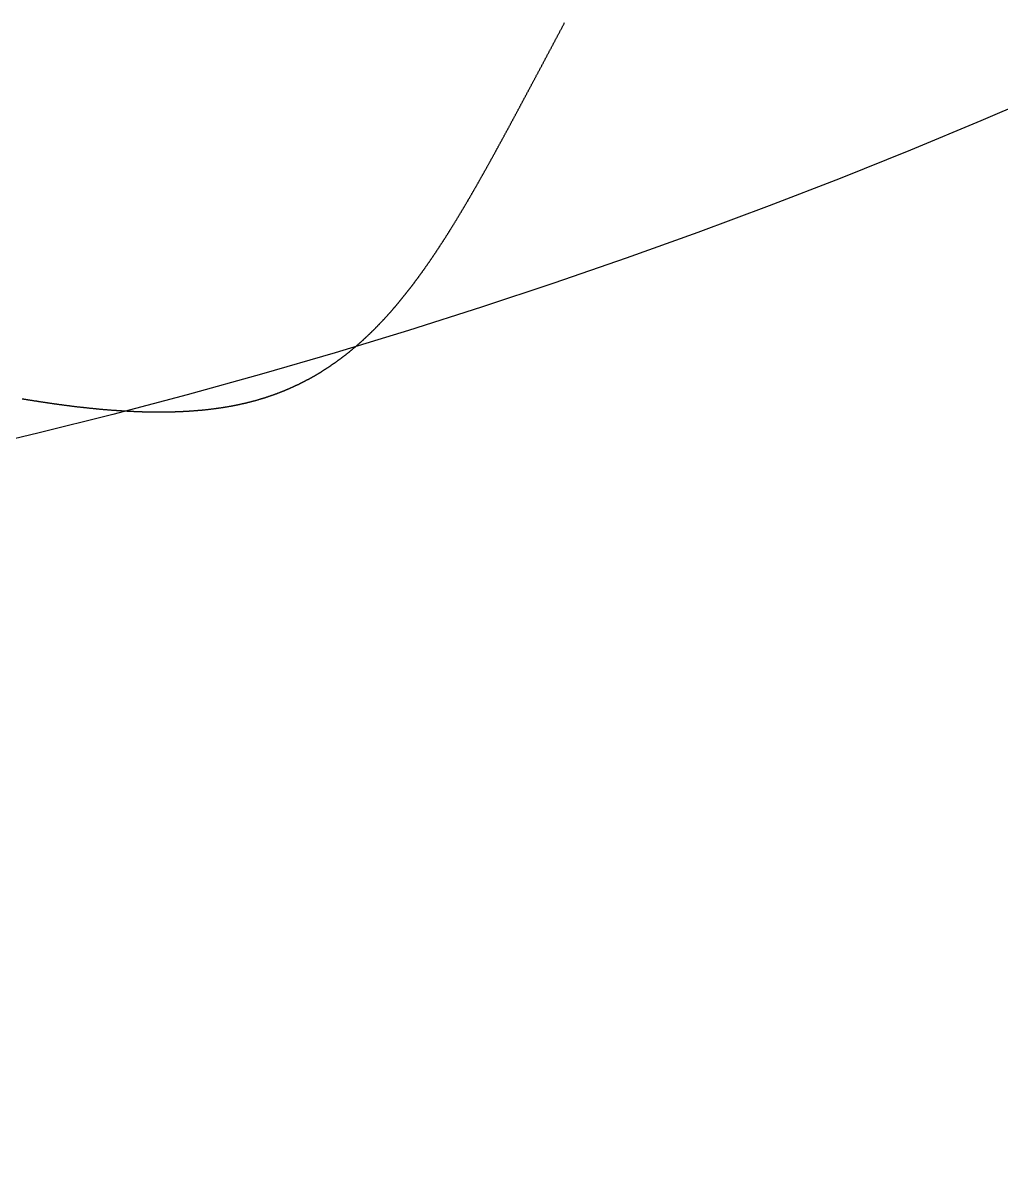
# Model space of a CAD drawing. Header units: millimetres. Extents: x 88 to 97873, y 32 to 55088.
# Drawn here: x 48503.154 to 48504.947, y 4949.836 to 4951.916 of the extents above; entities that cross this region are included whole.
import ezdxf

# ---------------------------------------------------------------- set-up
doc = ezdxf.new("R2010")
doc.units = ezdxf.units.MM
doc.header["$LTSCALE"] = 0.3

msp = doc.modelspace()

# ---------------------------------------------------------------- linework, layer by layer
msp.add_lwpolyline([(48503.1529, 4951.2272), (48503.1539, 4951.227), (48503.155, 4951.2268), (48503.156, 4951.2266), (48503.1571, 4951.2265), (48503.1581, 4951.2263), (48503.1592, 4951.2261), (48503.1602, 4951.226), (48503.1612, 4951.2258), (48503.1623, 4951.2256), (48503.1633, 4951.2254), (48503.1644, 4951.2253), (48503.1654, 4951.2251), (48503.1664, 4951.2249), (48503.1675, 4951.2248), (48503.1685, 4951.2246), (48503.1696, 4951.2244), (48503.1706, 4951.2243), (48503.1716, 4951.2241), (48503.1727, 4951.2239), (48503.1737, 4951.2238), (48503.1747, 4951.2236), (48503.1758, 4951.2234), (48503.1768, 4951.2233), (48503.1778, 4951.2231), (48503.1789, 4951.223), (48503.1799, 4951.2228), (48503.1809, 4951.2226), (48503.182, 4951.2225), (48503.183, 4951.2223), (48503.184, 4951.2222), (48503.185, 4951.222), (48503.1861, 4951.2218), (48503.1871, 4951.2217), (48503.1881, 4951.2215), (48503.1891, 4951.2214), (48503.1902, 4951.2212), (48503.1912, 4951.2211), (48503.1922, 4951.2209), (48503.1932, 4951.2208), (48503.1943, 4951.2206), (48503.1953, 4951.2204), (48503.1963, 4951.2203), (48503.1973, 4951.2201), (48503.1984, 4951.22), (48503.1994, 4951.2198), (48503.2004, 4951.2197), (48503.2014, 4951.2195), (48503.2024, 4951.2194), (48503.2034, 4951.2193), (48503.2045, 4951.2191), (48503.2055, 4951.219), (48503.2065, 4951.2188), (48503.2075, 4951.2187), (48503.2085, 4951.2185), (48503.2095, 4951.2184), (48503.2106, 4951.2182), (48503.2116, 4951.2181), (48503.2126, 4951.2179), (48503.2136, 4951.2178), (48503.2146, 4951.2177), (48503.2156, 4951.2175), (48503.2166, 4951.2174), (48503.2176, 4951.2172), (48503.2186, 4951.2171), (48503.2197, 4951.217), (48503.2207, 4951.2168), (48503.2217, 4951.2167), (48503.2227, 4951.2166), (48503.2237, 4951.2164), (48503.2247, 4951.2163), (48503.2257, 4951.2162), (48503.2267, 4951.216), (48503.2277, 4951.2159), (48503.2287, 4951.2158), (48503.2297, 4951.2156), (48503.2307, 4951.2155), (48503.2317, 4951.2154), (48503.2327, 4951.2152), (48503.2337, 4951.2151), (48503.2347, 4951.215), (48503.2357, 4951.2148), (48503.2367, 4951.2147), (48503.2377, 4951.2146), (48503.2387, 4951.2145), (48503.2397, 4951.2143), (48503.2407, 4951.2142), (48503.2417, 4951.2141), (48503.2427, 4951.214), (48503.2437, 4951.2138), (48503.2447, 4951.2137), (48503.2457, 4951.2136), (48503.2467, 4951.2135), (48503.2477, 4951.2134), (48503.2486, 4951.2132), (48503.2496, 4951.2131), (48503.2506, 4951.213), (48503.2516, 4951.2129), (48503.2526, 4951.2128), (48503.2536, 4951.2126), (48503.2546, 4951.2125), (48503.2556, 4951.2124), (48503.2565, 4951.2123), (48503.2575, 4951.2122), (48503.2585, 4951.2121), (48503.2595, 4951.212), (48503.2605, 4951.2119), (48503.2615, 4951.2117), (48503.2625, 4951.2116), (48503.2634, 4951.2115), (48503.2644, 4951.2114), (48503.2654, 4951.2113), (48503.2664, 4951.2112), (48503.2674, 4951.2111), (48503.2683, 4951.211), (48503.2693, 4951.2109), (48503.2703, 4951.2108), (48503.2713, 4951.2107), (48503.2722, 4951.2106), (48503.2732, 4951.2105), (48503.2742, 4951.2104), (48503.2752, 4951.2102), (48503.2761, 4951.2101), (48503.2771, 4951.21), (48503.2781, 4951.2099), (48503.2791, 4951.2098), (48503.28, 4951.2097), (48503.281, 4951.2096), (48503.282, 4951.2096), (48503.2829, 4951.2095), (48503.2839, 4951.2094), (48503.2849, 4951.2093), (48503.2858, 4951.2092), (48503.2868, 4951.2091), (48503.2878, 4951.209), (48503.2887, 4951.2089), (48503.2897, 4951.2088), (48503.2907, 4951.2087), (48503.2916, 4951.2086), (48503.2926, 4951.2085), (48503.2936, 4951.2084), (48503.2945, 4951.2083), (48503.2955, 4951.2083), (48503.2965, 4951.2082), (48503.2974, 4951.2081), (48503.2984, 4951.208), (48503.2993, 4951.2079), (48503.3003, 4951.2078), (48503.3012, 4951.2077), (48503.3022, 4951.2077), (48503.3032, 4951.2076), (48503.3041, 4951.2075), (48503.3051, 4951.2074), (48503.306, 4951.2073), (48503.307, 4951.2073), (48503.3079, 4951.2072), (48503.3089, 4951.2071), (48503.3098, 4951.207), (48503.3108, 4951.2069), (48503.3117, 4951.2069), (48503.3127, 4951.2068), (48503.3136, 4951.2067), (48503.3146, 4951.2066), (48503.3155, 4951.2066), (48503.3165, 4951.2065), (48503.3174, 4951.2064), (48503.3184, 4951.2064), (48503.3193, 4951.2063), (48503.3203, 4951.2062), (48503.3212, 4951.2061), (48503.3222, 4951.2061), (48503.3231, 4951.206), (48503.324, 4951.2059), (48503.325, 4951.2059), (48503.3259, 4951.2058), (48503.3269, 4951.2057), (48503.3278, 4951.2057), (48503.3287, 4951.2056), (48503.3297, 4951.2056), (48503.3306, 4951.2055), (48503.3316, 4951.2054), (48503.3325, 4951.2054), (48503.3334, 4951.2053), (48503.3344, 4951.2053), (48503.3353, 4951.2052), (48503.3362, 4951.2051), (48503.3372, 4951.2051), (48503.3381, 4951.205), (48503.339, 4951.205), (48503.34, 4951.2049), (48503.3409, 4951.2049), (48503.3418, 4951.2048), (48503.3427, 4951.2048), (48503.3437, 4951.2047), (48503.3446, 4951.2047), (48503.3455, 4951.2046), (48503.3465, 4951.2046), (48503.3474, 4951.2045), (48503.3483, 4951.2045), (48503.3492, 4951.2044), (48503.3502, 4951.2044), (48503.3511, 4951.2043), (48503.352, 4951.2043), (48503.3529, 4951.2042), (48503.3538, 4951.2042), (48503.3548, 4951.2041), (48503.3557, 4951.2041), (48503.3566, 4951.2041), (48503.3575, 4951.204), (48503.3584, 4951.204), (48503.3594, 4951.2039), (48503.3603, 4951.2039), (48503.3612, 4951.2039), (48503.3621, 4951.2038), (48503.363, 4951.2038), (48503.3639, 4951.2038), (48503.3648, 4951.2037), (48503.3658, 4951.2037), (48503.3667, 4951.2037), (48503.3676, 4951.2036), (48503.3685, 4951.2036), (48503.3694, 4951.2036), (48503.3703, 4951.2035), (48503.3712, 4951.2035), (48503.3721, 4951.2035), (48503.373, 4951.2034), (48503.3739, 4951.2034), (48503.3748, 4951.2034), (48503.3758, 4951.2034), (48503.3767, 4951.2033), (48503.3776, 4951.2033), (48503.3785, 4951.2033), (48503.3794, 4951.2033), (48503.3803, 4951.2033), (48503.3812, 4951.2032), (48503.3821, 4951.2032), (48503.383, 4951.2032), (48503.3839, 4951.2032), (48503.3848, 4951.2032), (48503.3857, 4951.2031), (48503.3866, 4951.2031), (48503.3875, 4951.2031), (48503.3884, 4951.2031), (48503.3892, 4951.2031), (48503.3901, 4951.2031), (48503.391, 4951.2031), (48503.3919, 4951.203), (48503.3928, 4951.203), (48503.3937, 4951.203), (48503.3946, 4951.203), (48503.3955, 4951.203), (48503.3964, 4951.203), (48503.3973, 4951.203), (48503.3982, 4951.203), (48503.399, 4951.203), (48503.3999, 4951.203), (48503.4008, 4951.203), (48503.4017, 4951.203), (48503.4026, 4951.203), (48503.4035, 4951.203), (48503.4044, 4951.203), (48503.4052, 4951.203), (48503.4061, 4951.203), (48503.407, 4951.203), (48503.4079, 4951.203), (48503.4088, 4951.203), (48503.4096, 4951.203), (48503.4105, 4951.203), (48503.4114, 4951.203), (48503.4123, 4951.203), (48503.4132, 4951.203), (48503.414, 4951.203), (48503.4149, 4951.203), (48503.4158, 4951.203), (48503.4167, 4951.2031), (48503.4175, 4951.2031), (48503.4184, 4951.2031), (48503.4193, 4951.2031), (48503.4201, 4951.2031), (48503.421, 4951.2031), (48503.4219, 4951.2031), (48503.4227, 4951.2032), (48503.4236, 4951.2032), (48503.4245, 4951.2032), (48503.4253, 4951.2032), (48503.4262, 4951.2032), (48503.4271, 4951.2033), (48503.4279, 4951.2033), (48503.4288, 4951.2033), (48503.4297, 4951.2033), (48503.4305, 4951.2033), (48503.4314, 4951.2034), (48503.4323, 4951.2034), (48503.4331, 4951.2034), (48503.434, 4951.2035), (48503.4348, 4951.2035), (48503.4357, 4951.2035), (48503.4365, 4951.2035), (48503.4374, 4951.2036), (48503.4383, 4951.2036), (48503.4391, 4951.2036), (48503.44, 4951.2037), (48503.4408, 4951.2037), (48503.4417, 4951.2037), (48503.4425, 4951.2038), (48503.4434, 4951.2038), (48503.4442, 4951.2039), (48503.4451, 4951.2039), (48503.4459, 4951.2039), (48503.4468, 4951.204), (48503.4476, 4951.204), (48503.4485, 4951.2041), (48503.4493, 4951.2041), (48503.4502, 4951.2041), (48503.451, 4951.2042), (48503.4519, 4951.2042), (48503.4527, 4951.2043), (48503.4535, 4951.2043), (48503.4544, 4951.2044), (48503.4552, 4951.2044), (48503.4561, 4951.2045), (48503.4569, 4951.2045), (48503.4577, 4951.2046), (48503.4586, 4951.2046), (48503.4594, 4951.2047), (48503.4603, 4951.2047), (48503.4611, 4951.2048), (48503.4619, 4951.2048), (48503.4628, 4951.2049), (48503.4636, 4951.205), (48503.4644, 4951.205), (48503.4653, 4951.2051), (48503.4661, 4951.2051), (48503.4669, 4951.2052), (48503.4678, 4951.2053), (48503.4686, 4951.2053), (48503.4694, 4951.2054), (48503.4702, 4951.2055), (48503.4711, 4951.2055), (48503.4719, 4951.2056), (48503.4727, 4951.2057), (48503.4736, 4951.2057), (48503.4744, 4951.2058), (48503.4752, 4951.2059), (48503.476, 4951.2059), (48503.4768, 4951.206), (48503.4777, 4951.2061), (48503.4785, 4951.2062), (48503.4793, 4951.2062), (48503.4801, 4951.2063), (48503.4809, 4951.2064), (48503.4818, 4951.2065), (48503.4826, 4951.2065), (48503.4834, 4951.2066), (48503.4842, 4951.2067), (48503.485, 4951.2068), (48503.4858, 4951.2069), (48503.4867, 4951.2069), (48503.4875, 4951.207), (48503.4883, 4951.2071), (48503.4891, 4951.2072), (48503.4899, 4951.2073), (48503.4907, 4951.2074), (48503.4915, 4951.2074), (48503.4923, 4951.2075), (48503.4931, 4951.2076), (48503.4939, 4951.2077), (48503.4948, 4951.2078), (48503.4956, 4951.2079), (48503.4964, 4951.208), (48503.4972, 4951.2081), (48503.498, 4951.2082), (48503.4988, 4951.2083), (48503.4996, 4951.2084), (48503.5004, 4951.2085), (48503.5012, 4951.2086), (48503.502, 4951.2087), (48503.5028, 4951.2088), (48503.5036, 4951.2089), (48503.5044, 4951.209), (48503.5052, 4951.2091), (48503.506, 4951.2092), (48503.5068, 4951.2093), (48503.5076, 4951.2094), (48503.5083, 4951.2095), (48503.5091, 4951.2096), (48503.5099, 4951.2097), (48503.5107, 4951.2098), (48503.5115, 4951.2099), (48503.5123, 4951.2101), (48503.5131, 4951.2102), (48503.5139, 4951.2103), (48503.5147, 4951.2104), (48503.5155, 4951.2105), (48503.5162, 4951.2106), (48503.517, 4951.2107), (48503.5178, 4951.2109), (48503.5186, 4951.211), (48503.5194, 4951.2111), (48503.5202, 4951.2112), (48503.5209, 4951.2113), (48503.5217, 4951.2115), (48503.5225, 4951.2116), (48503.5233, 4951.2117), (48503.5241, 4951.2118), (48503.5248, 4951.212), (48503.5256, 4951.2121), (48503.5264, 4951.2122), (48503.5272, 4951.2124), (48503.5279, 4951.2125), (48503.5287, 4951.2126), (48503.5295, 4951.2127), (48503.5302, 4951.2129), (48503.531, 4951.213), (48503.5318, 4951.2131), (48503.5326, 4951.2133), (48503.5333, 4951.2134), (48503.5341, 4951.2136), (48503.5349, 4951.2137), (48503.5356, 4951.2138), (48503.5364, 4951.214), (48503.5372, 4951.2141), (48503.5379, 4951.2143), (48503.5387, 4951.2144), (48503.5395, 4951.2146), (48503.5402, 4951.2147), (48503.541, 4951.2148), (48503.5417, 4951.215), (48503.5425, 4951.2151), (48503.5433, 4951.2153), (48503.544, 4951.2154), (48503.5448, 4951.2156), (48503.5455, 4951.2157), (48503.5463, 4951.2159), (48503.547, 4951.2161), (48503.5478, 4951.2162), (48503.5485, 4951.2164), (48503.5493, 4951.2165), (48503.55, 4951.2167), (48503.5508, 4951.2168), (48503.5515, 4951.217), (48503.5523, 4951.2172), (48503.553, 4951.2173), (48503.5538, 4951.2175), (48503.5545, 4951.2177), (48503.5553, 4951.2178), (48503.556, 4951.218), (48503.5568, 4951.2182), (48503.5575, 4951.2183), (48503.5583, 4951.2185), (48503.559, 4951.2187), (48503.5597, 4951.2188), (48503.5605, 4951.219), (48503.5612, 4951.2192), (48503.562, 4951.2193), (48503.5627, 4951.2195), (48503.5634, 4951.2197), (48503.5642, 4951.2199), (48503.5649, 4951.2201), (48503.5656, 4951.2202), (48503.5664, 4951.2204), (48503.5671, 4951.2206), (48503.5679, 4951.2208), (48503.5686, 4951.221), (48503.5693, 4951.2211), (48503.57, 4951.2213), (48503.5708, 4951.2215), (48503.5715, 4951.2217), (48503.5722, 4951.2219), (48503.573, 4951.2221), (48503.5737, 4951.2223), (48503.5744, 4951.2225), (48503.5751, 4951.2226), (48503.5759, 4951.2228), (48503.5766, 4951.223), (48503.5773, 4951.2232), (48503.578, 4951.2234), (48503.5788, 4951.2236), (48503.5795, 4951.2238), (48503.5802, 4951.224), (48503.5809, 4951.2242), (48503.5816, 4951.2244), (48503.5823, 4951.2246), (48503.5831, 4951.2248), (48503.5838, 4951.225), (48503.5845, 4951.2252), (48503.5852, 4951.2254), (48503.5859, 4951.2256), (48503.5866, 4951.2258), (48503.5874, 4951.2261), (48503.5881, 4951.2263), (48503.5888, 4951.2265), (48503.5895, 4951.2267), (48503.5902, 4951.2269), (48503.5909, 4951.2271), (48503.5916, 4951.2273), (48503.5923, 4951.2275), (48503.593, 4951.2278), (48503.5937, 4951.228), (48503.5944, 4951.2282), (48503.5951, 4951.2284), (48503.5958, 4951.2286), (48503.5965, 4951.2289), (48503.5972, 4951.2291), (48503.5979, 4951.2293), (48503.5986, 4951.2295), (48503.5993, 4951.2297), (48503.6, 4951.23), (48503.6007, 4951.2302), (48503.6014, 4951.2304), (48503.6021, 4951.2307), (48503.6028, 4951.2309), (48503.6035, 4951.2311), (48503.6042, 4951.2313), (48503.6049, 4951.2316), (48503.6056, 4951.2318), (48503.6063, 4951.232), (48503.607, 4951.2323), (48503.6077, 4951.2325), (48503.6084, 4951.2328), (48503.6091, 4951.233), (48503.6098, 4951.2332), (48503.6105, 4951.2335), (48503.6111, 4951.2337), (48503.6118, 4951.2339), (48503.6125, 4951.2342), (48503.6132, 4951.2344), (48503.6139, 4951.2347), (48503.6146, 4951.2349), (48503.6153, 4951.2352), (48503.6159, 4951.2354), (48503.6166, 4951.2357), (48503.6173, 4951.2359), (48503.618, 4951.2362), (48503.6187, 4951.2364), (48503.6193, 4951.2367), (48503.62, 4951.2369), (48503.6207, 4951.2372), (48503.6214, 4951.2374), (48503.6221, 4951.2377), (48503.6227, 4951.2379), (48503.6234, 4951.2382), (48503.6241, 4951.2385), (48503.6248, 4951.2387), (48503.6254, 4951.239), (48503.6261, 4951.2392), (48503.6268, 4951.2395), (48503.6274, 4951.2398), (48503.6281, 4951.24), (48503.6288, 4951.2403), (48503.6295, 4951.2406), (48503.6301, 4951.2408), (48503.6308, 4951.2411), (48503.6315, 4951.2414), (48503.6321, 4951.2416), (48503.6328, 4951.2419), (48503.6335, 4951.2422), (48503.6341, 4951.2425), (48503.6348, 4951.2427), (48503.6354, 4951.243), (48503.6361, 4951.2433), (48503.6368, 4951.2436), (48503.6374, 4951.2438), (48503.6381, 4951.2441), (48503.6387, 4951.2444), (48503.6394, 4951.2447), (48503.6401, 4951.245), (48503.6407, 4951.2452), (48503.6414, 4951.2455), (48503.642, 4951.2458), (48503.6427, 4951.2461), (48503.6434, 4951.2464), (48503.644, 4951.2467), (48503.6447, 4951.247), (48503.6453, 4951.2472), (48503.646, 4951.2475), (48503.6466, 4951.2478), (48503.6473, 4951.2481), (48503.6479, 4951.2484), (48503.6486, 4951.2487), (48503.6492, 4951.249), (48503.6499, 4951.2493), (48503.6505, 4951.2496), (48503.6512, 4951.2499), (48503.6518, 4951.2502), (48503.6525, 4951.2505), (48503.6531, 4951.2508), (48503.6537, 4951.2511), (48503.6544, 4951.2514), (48503.655, 4951.2517), (48503.6557, 4951.252), (48503.6563, 4951.2523), (48503.657, 4951.2526), (48503.6576, 4951.2529), (48503.6582, 4951.2532), (48503.6589, 4951.2535), (48503.6595, 4951.2538), (48503.6602, 4951.2541), (48503.6608, 4951.2545), (48503.6614, 4951.2548), (48503.6621, 4951.2551), (48503.6627, 4951.2554), (48503.6633, 4951.2557), (48503.664, 4951.256), (48503.6646, 4951.2563), (48503.6653, 4951.2567), (48503.6659, 4951.257), (48503.6665, 4951.2573), (48503.6672, 4951.2576), (48503.6678, 4951.2579), (48503.6684, 4951.2583), (48503.669, 4951.2586), (48503.6697, 4951.2589), (48503.6703, 4951.2592), (48503.6709, 4951.2596), (48503.6716, 4951.2599), (48503.6722, 4951.2602), (48503.6728, 4951.2605), (48503.6734, 4951.2609), (48503.6741, 4951.2612), (48503.6747, 4951.2615), (48503.6753, 4951.2619), (48503.6759, 4951.2622), (48503.6766, 4951.2625), (48503.6772, 4951.2629), (48503.6778, 4951.2632), (48503.6784, 4951.2635), (48503.679, 4951.2639), (48503.6797, 4951.2642), (48503.6803, 4951.2646), (48503.6809, 4951.2649), (48503.6815, 4951.2652), (48503.6821, 4951.2656), (48503.6828, 4951.2659), (48503.6834, 4951.2663), (48503.684, 4951.2666), (48503.6846, 4951.267), (48503.6852, 4951.2673), (48503.6858, 4951.2677), (48503.6864, 4951.268), (48503.6871, 4951.2684), (48503.6877, 4951.2687), (48503.6883, 4951.2691), (48503.6889, 4951.2694), (48503.6895, 4951.2698), (48503.6901, 4951.2701), (48503.6907, 4951.2705), (48503.6913, 4951.2708), (48503.6919, 4951.2712), (48503.6925, 4951.2715), (48503.6932, 4951.2719), (48503.6938, 4951.2723), (48503.6944, 4951.2726), (48503.695, 4951.273), (48503.6956, 4951.2734), (48503.6962, 4951.2737), (48503.6968, 4951.2741), (48503.6974, 4951.2744), (48503.698, 4951.2748), (48503.6986, 4951.2752), (48503.6992, 4951.2755), (48503.6998, 4951.2759), (48503.7004, 4951.2763), (48503.701, 4951.2767), (48503.7016, 4951.277), (48503.7022, 4951.2774), (48503.7028, 4951.2778), (48503.7034, 4951.2781), (48503.704, 4951.2785), (48503.7046, 4951.2789), (48503.7052, 4951.2793), (48503.7058, 4951.2796), (48503.7064, 4951.28), (48503.707, 4951.2804), (48503.7076, 4951.2808), (48503.7082, 4951.2812), (48503.7088, 4951.2815), (48503.7093, 4951.2819), (48503.7099, 4951.2823), (48503.7105, 4951.2827), (48503.7111, 4951.2831), (48503.7117, 4951.2835), (48503.7123, 4951.2839), (48503.7129, 4951.2842), (48503.7135, 4951.2846), (48503.7141, 4951.285), (48503.7147, 4951.2854), (48503.7152, 4951.2858), (48503.7158, 4951.2862), (48503.7164, 4951.2866), (48503.717, 4951.287), (48503.7176, 4951.2874), (48503.7182, 4951.2878), (48503.7188, 4951.2882), (48503.7193, 4951.2886), (48503.7199, 4951.289), (48503.7205, 4951.2894), (48503.7211, 4951.2898), (48503.7217, 4951.2902), (48503.7222, 4951.2906), (48503.7228, 4951.291), (48503.7234, 4951.2914), (48503.724, 4951.2918), (48503.7246, 4951.2922), (48503.7251, 4951.2926), (48503.7257, 4951.293), (48503.7263, 4951.2934), (48503.7269, 4951.2938), (48503.7275, 4951.2942), (48503.728, 4951.2947), (48503.7286, 4951.2951), (48503.7292, 4951.2955), (48503.7298, 4951.2959), (48503.7303, 4951.2963), (48503.7309, 4951.2967), (48503.7315, 4951.2971), (48503.732, 4951.2976), (48503.7326, 4951.298), (48503.7332, 4951.2984), (48503.7338, 4951.2988), (48503.7343, 4951.2992), (48503.7349, 4951.2997), (48503.7355, 4951.3001), (48503.736, 4951.3005), (48503.7366, 4951.3009), (48503.7372, 4951.3014), (48503.7377, 4951.3018), (48503.7383, 4951.3022), (48503.7389, 4951.3026), (48503.7394, 4951.3031), (48503.74, 4951.3035), (48503.7406, 4951.3039), (48503.7411, 4951.3044), (48503.7417, 4951.3048), (48503.7423, 4951.3052), (48503.7428, 4951.3057), (48503.7434, 4951.3061), (48503.744, 4951.3065), (48503.7445, 4951.307), (48503.7451, 4951.3074), (48503.7456, 4951.3078), (48503.7462, 4951.3083), (48503.7468, 4951.3087), (48503.7473, 4951.3092), (48503.7479, 4951.3096), (48503.7484, 4951.31), (48503.749, 4951.3105), (48503.7496, 4951.3109), (48503.7501, 4951.3114), (48503.7507, 4951.3118), (48503.7512, 4951.3123), (48503.7518, 4951.3127), (48503.7523, 4951.3132), (48503.7529, 4951.3136), (48503.7534, 4951.3141), (48503.754, 4951.3145), (48503.7546, 4951.315), (48503.7551, 4951.3154), (48503.7557, 4951.3159), (48503.7562, 4951.3163), (48503.7568, 4951.3168), (48503.7573, 4951.3172), (48503.7579, 4951.3177), (48503.7584, 4951.3182), (48503.759, 4951.3186), (48503.7595, 4951.3191), (48503.7601, 4951.3195), (48503.7606, 4951.32), (48503.7612, 4951.3205), (48503.7617, 4951.3209), (48503.7623, 4951.3214), (48503.7628, 4951.3219), (48503.7634, 4951.3223), (48503.7639, 4951.3228), (48503.7644, 4951.3233), (48503.765, 4951.3237), (48503.7655, 4951.3242), (48503.7661, 4951.3247), (48503.7666, 4951.3251), (48503.7672, 4951.3256), (48503.7677, 4951.3261), (48503.7683, 4951.3266), (48503.7688, 4951.327), (48503.7693, 4951.3275), (48503.7699, 4951.328), (48503.7704, 4951.3285), (48503.771, 4951.3289), (48503.7715, 4951.3294), (48503.772, 4951.3299), (48503.7726, 4951.3304), (48503.7731, 4951.3309), (48503.7737, 4951.3313), (48503.7742, 4951.3318), (48503.7747, 4951.3323), (48503.7753, 4951.3328), (48503.7758, 4951.3333), (48503.7763, 4951.3338), (48503.7769, 4951.3342), (48503.7774, 4951.3347), (48503.778, 4951.3352), (48503.7785, 4951.3357), (48503.779, 4951.3362), (48503.7796, 4951.3367), (48503.7801, 4951.3372), (48503.7806, 4951.3377), (48503.7812, 4951.3382), (48503.7817, 4951.3387), (48503.7822, 4951.3392), (48503.7828, 4951.3397), (48503.7833, 4951.3402), (48503.7838, 4951.3407), (48503.7843, 4951.3412), (48503.7849, 4951.3417), (48503.7854, 4951.3422), (48503.7859, 4951.3427), (48503.7865, 4951.3432), (48503.787, 4951.3437), (48503.7875, 4951.3442), (48503.7881, 4951.3447), (48503.7886, 4951.3452), (48503.7891, 4951.3457), (48503.7896, 4951.3462), (48503.7902, 4951.3467), (48503.7907, 4951.3472), (48503.7912, 4951.3477), (48503.7917, 4951.3482), (48503.7923, 4951.3487), (48503.7928, 4951.3492), (48503.7933, 4951.3498), (48503.7938, 4951.3503), (48503.7944, 4951.3508), (48503.7949, 4951.3513), (48503.7954, 4951.3518), (48503.7959, 4951.3523), (48503.7965, 4951.3529), (48503.797, 4951.3534), (48503.7975, 4951.3539), (48503.798, 4951.3544), (48503.7985, 4951.3549), (48503.7991, 4951.3555), (48503.7996, 4951.356), (48503.8001, 4951.3565), (48503.8006, 4951.357), (48503.8011, 4951.3576), (48503.8017, 4951.3581), (48503.8022, 4951.3586), (48503.8027, 4951.3591), (48503.8032, 4951.3597), (48503.8037, 4951.3602), (48503.8042, 4951.3607), (48503.8048, 4951.3613), (48503.8053, 4951.3618), (48503.8058, 4951.3623), (48503.8063, 4951.3629), (48503.8068, 4951.3634), (48503.8073, 4951.3639), (48503.8078, 4951.3645), (48503.8084, 4951.365), (48503.8089, 4951.3655), (48503.8094, 4951.3661), (48503.8099, 4951.3666), (48503.8104, 4951.3672), (48503.8109, 4951.3677), (48503.8114, 4951.3682), (48503.812, 4951.3688), (48503.8125, 4951.3693), (48503.813, 4951.3699), (48503.8135, 4951.3704), (48503.814, 4951.371), (48503.8145, 4951.3715), (48503.815, 4951.3721), (48503.8155, 4951.3726), (48503.816, 4951.3732), (48503.8165, 4951.3737), (48503.8171, 4951.3743), (48503.8176, 4951.3748), (48503.8181, 4951.3754), (48503.8186, 4951.3759), (48503.8191, 4951.3765), (48503.8196, 4951.377), (48503.8201, 4951.3776), (48503.8206, 4951.3781), (48503.8211, 4951.3787), (48503.8216, 4951.3793), (48503.8221, 4951.3798), (48503.8226, 4951.3804), (48503.8231, 4951.3809), (48503.8236, 4951.3815), (48503.8241, 4951.3821), (48503.8246, 4951.3826), (48503.8251, 4951.3832), (48503.8256, 4951.3837), (48503.8262, 4951.3843), (48503.8267, 4951.3849), (48503.8272, 4951.3854), (48503.8277, 4951.386), (48503.8282, 4951.3866), (48503.8287, 4951.3872), (48503.8292, 4951.3877), (48503.8297, 4951.3883), (48503.8302, 4951.3889), (48503.8307, 4951.3894), (48503.8312, 4951.39), (48503.8317, 4951.3906), (48503.8322, 4951.3912), (48503.8327, 4951.3917), (48503.8332, 4951.3923), (48503.8337, 4951.3929), (48503.8342, 4951.3935), (48503.8347, 4951.394), (48503.8352, 4951.3946), (48503.8357, 4951.3952), (48503.8362, 4951.3958), (48503.8366, 4951.3964), (48503.8371, 4951.397), (48503.8376, 4951.3975), (48503.8381, 4951.3981), (48503.8386, 4951.3987), (48503.8391, 4951.3993), (48503.8396, 4951.3999), (48503.8401, 4951.4005), (48503.8406, 4951.4011), (48503.8411, 4951.4017), (48503.8416, 4951.4022), (48503.8421, 4951.4028), (48503.8426, 4951.4034), (48503.8431, 4951.404), (48503.8436, 4951.4046), (48503.8441, 4951.4052), (48503.8446, 4951.4058), (48503.8451, 4951.4064), (48503.8455, 4951.407), (48503.846, 4951.4076), (48503.8465, 4951.4082), (48503.847, 4951.4088), (48503.8475, 4951.4094), (48503.848, 4951.41), (48503.8485, 4951.4106), (48503.849, 4951.4112), (48503.8495, 4951.4118), (48503.85, 4951.4124), (48503.8505, 4951.413), (48503.8509, 4951.4136), (48503.8514, 4951.4142), (48503.8519, 4951.4148), (48503.8524, 4951.4154), (48503.8529, 4951.416), (48503.8534, 4951.4166), (48503.8539, 4951.4173), (48503.8544, 4951.4179), (48503.8549, 4951.4185), (48503.8553, 4951.4191), (48503.8558, 4951.4197), (48503.8563, 4951.4203), (48503.8568, 4951.4209), (48503.8573, 4951.4215), (48503.8578, 4951.4222), (48503.8583, 4951.4228), (48503.8587, 4951.4234), (48503.8592, 4951.424), (48503.8597, 4951.4246), (48503.8602, 4951.4253), (48503.8607, 4951.4259), (48503.8612, 4951.4265), (48503.8617, 4951.4271), (48503.8621, 4951.4277), (48503.8626, 4951.4284), (48503.8631, 4951.429), (48503.8636, 4951.4296), (48503.8641, 4951.4302), (48503.8646, 4951.4309), (48503.865, 4951.4315), (48503.8655, 4951.4321), (48503.866, 4951.4328), (48503.8665, 4951.4334), (48503.867, 4951.434), (48503.8675, 4951.4347), (48503.8679, 4951.4353), (48503.8684, 4951.4359), (48503.8689, 4951.4366), (48503.8694, 4951.4372), (48503.8699, 4951.4378), (48503.8703, 4951.4385), (48503.8708, 4951.4391), (48503.8713, 4951.4397), (48503.8718, 4951.4404), (48503.8723, 4951.441), (48503.8727, 4951.4417), (48503.8732, 4951.4423), (48503.8737, 4951.4429), (48503.8742, 4951.4436), (48503.8747, 4951.4442), (48503.8751, 4951.4449), (48503.8756, 4951.4455), (48503.8761, 4951.4462), (48503.8766, 4951.4468), (48503.877, 4951.4475), (48503.8775, 4951.4481), (48503.878, 4951.4487), (48503.8785, 4951.4494), (48503.879, 4951.45), (48503.8794, 4951.4507), (48503.8799, 4951.4514), (48503.8804, 4951.452), (48503.8809, 4951.4527), (48503.8813, 4951.4533), (48503.8818, 4951.454), (48503.8823, 4951.4546), (48503.8828, 4951.4553), (48503.8832, 4951.4559), (48503.8837, 4951.4566), (48503.8842, 4951.4573), (48503.8847, 4951.4579), (48503.8851, 4951.4586), (48503.8856, 4951.4592), (48503.8861, 4951.4599), (48503.8866, 4951.4606), (48503.887, 4951.4612), (48503.8875, 4951.4619), (48503.888, 4951.4625), (48503.8885, 4951.4632), (48503.8889, 4951.4639), (48503.8894, 4951.4645), (48503.8899, 4951.4652), (48503.8904, 4951.4659), (48503.8908, 4951.4666), (48503.8913, 4951.4672), (48503.8918, 4951.4679), (48503.8923, 4951.4686), (48503.8927, 4951.4692), (48503.8932, 4951.4699), (48503.8937, 4951.4706), (48503.8941, 4951.4713), (48503.8946, 4951.4719), (48503.8951, 4951.4726), (48503.8956, 4951.4733), (48503.896, 4951.474), (48503.8965, 4951.4746), (48503.897, 4951.4753), (48503.8974, 4951.476), (48503.8979, 4951.4767), (48503.8984, 4951.4774), (48503.8989, 4951.478), (48503.8993, 4951.4787), (48503.8998, 4951.4794), (48503.9003, 4951.4801), (48503.9007, 4951.4808), (48503.9012, 4951.4815), (48503.9017, 4951.4821), (48503.9021, 4951.4828), (48503.9026, 4951.4835), (48503.9031, 4951.4842), (48503.9036, 4951.4849), (48503.904, 4951.4856), (48503.9045, 4951.4863), (48503.905, 4951.487), (48503.9054, 4951.4877), (48503.9059, 4951.4884), (48503.9064, 4951.4891), (48503.9068, 4951.4897), (48503.9073, 4951.4904), (48503.9078, 4951.4911), (48503.9082, 4951.4918), (48503.9087, 4951.4925), (48503.9092, 4951.4932), (48503.9096, 4951.4939), (48503.9101, 4951.4946), (48503.9106, 4951.4953), (48503.9111, 4951.496), (48503.9115, 4951.4967), (48503.912, 4951.4974), (48503.9125, 4951.4981), (48503.9129, 4951.4988), (48503.9134, 4951.4995), (48503.9139, 4951.5003), (48503.9143, 4951.501), (48503.9148, 4951.5017), (48503.9153, 4951.5024), (48503.9157, 4951.5031), (48503.9162, 4951.5038), (48503.9167, 4951.5045), (48503.9171, 4951.5052), (48503.9176, 4951.5059), (48503.9181, 4951.5066), (48503.9185, 4951.5074), (48503.919, 4951.5081), (48503.9195, 4951.5088), (48503.9199, 4951.5095), (48503.9204, 4951.5102), (48503.9208, 4951.5109), (48503.9213, 4951.5116), (48503.9218, 4951.5124), (48503.9222, 4951.5131), (48503.9227, 4951.5138), (48503.9232, 4951.5145), (48503.9236, 4951.5152), (48503.9241, 4951.516), (48503.9246, 4951.5167), (48503.925, 4951.5174), (48503.9255, 4951.5181), (48503.926, 4951.5189), (48503.9264, 4951.5196), (48503.9269, 4951.5203), (48503.9274, 4951.521), (48503.9278, 4951.5218), (48503.9283, 4951.5225), (48503.9288, 4951.5232), (48503.9292, 4951.5239), (48503.9297, 4951.5247), (48503.9301, 4951.5254), (48503.9306, 4951.5261), (48503.9311, 4951.5269), (48503.9315, 4951.5276), (48503.932, 4951.5283), (48503.9325, 4951.5291), (48503.9329, 4951.5298), (48503.9334, 4951.5305), (48503.9339, 4951.5313), (48503.9343, 4951.532), (48503.9348, 4951.5328), (48503.9353, 4951.5335), (48503.9357, 4951.5342), (48503.9362, 4951.535), (48503.9366, 4951.5357), (48503.9371, 4951.5365), (48503.9376, 4951.5372), (48503.938, 4951.5379), (48503.9385, 4951.5387), (48503.939, 4951.5394), (48503.9394, 4951.5402), (48503.9399, 4951.5409), (48503.9403, 4951.5417), (48503.9408, 4951.5424), (48503.9413, 4951.5432), (48503.9417, 4951.5439), (48503.9422, 4951.5447), (48503.9427, 4951.5454), (48503.9431, 4951.5462), (48503.9436, 4951.5469), (48503.9441, 4951.5477), (48503.9445, 4951.5484), (48503.945, 4951.5492), (48503.9454, 4951.5499), (48503.9459, 4951.5507), (48503.9464, 4951.5514), (48503.9468, 4951.5522), (48503.9473, 4951.553), (48503.9478, 4951.5537), (48503.9482, 4951.5545), (48503.9487, 4951.5552), (48503.9491, 4951.556), (48503.9496, 4951.5568), (48503.9501, 4951.5575), (48503.9505, 4951.5583), (48503.951, 4951.559), (48503.9515, 4951.5598), (48503.9519, 4951.5606), (48503.9524, 4951.5613), (48503.9528, 4951.5621), (48503.9533, 4951.5629), (48503.9538, 4951.5636), (48503.9542, 4951.5644), (48503.9547, 4951.5652), (48503.9552, 4951.5659), (48503.9556, 4951.5667), (48503.9561, 4951.5675), (48503.9566, 4951.5683), (48503.957, 4951.569), (48503.9575, 4951.5698), (48503.9579, 4951.5706), (48503.9584, 4951.5713), (48503.9589, 4951.5721), (48503.9593, 4951.5729), (48503.9598, 4951.5737), (48503.9603, 4951.5745), (48503.9607, 4951.5752), (48503.9612, 4951.576), (48503.9616, 4951.5768), (48503.9621, 4951.5776), (48503.9626, 4951.5783), (48503.963, 4951.5791), (48503.9635, 4951.5799), (48503.964, 4951.5807), (48503.9644, 4951.5815), (48503.9649, 4951.5823), (48503.9653, 4951.583), (48503.9658, 4951.5838), (48503.9663, 4951.5846), (48503.9667, 4951.5854), (48503.9672, 4951.5862), (48503.9677, 4951.587), (48503.9681, 4951.5878), (48503.9686, 4951.5886), (48503.9691, 4951.5893), (48503.9695, 4951.5901), (48503.97, 4951.5909), (48503.9704, 4951.5917), (48503.9709, 4951.5925), (48503.9714, 4951.5933), (48503.9718, 4951.5941), (48503.9723, 4951.5949), (48503.9728, 4951.5957), (48503.9732, 4951.5965), (48503.9737, 4951.5973), (48503.9742, 4951.5981), (48503.9746, 4951.5989), (48503.9751, 4951.5997), (48503.9755, 4951.6005), (48503.976, 4951.6013), (48503.9765, 4951.6021), (48503.9769, 4951.6029), (48503.9774, 4951.6037), (48503.9779, 4951.6045), (48503.9783, 4951.6053), (48503.9788, 4951.6061), (48503.9793, 4951.6069), (48503.9797, 4951.6077), (48503.9802, 4951.6085), (48503.9806, 4951.6093), (48503.9811, 4951.6101), (48503.9816, 4951.6109), (48503.982, 4951.6117), (48503.9825, 4951.6126), (48503.983, 4951.6134), (48503.9834, 4951.6142), (48503.9839, 4951.615), (48503.9844, 4951.6158), (48503.9848, 4951.6166), (48503.9853, 4951.6174), (48503.9858, 4951.6182), (48503.9862, 4951.6191), (48503.9867, 4951.6199), (48503.9872, 4951.6207), (48503.9876, 4951.6215), (48503.9881, 4951.6223), (48503.9886, 4951.6231), (48503.989, 4951.624), (48503.9895, 4951.6248), (48503.99, 4951.6256), (48503.9904, 4951.6264), (48503.9909, 4951.6272), (48503.9913, 4951.6281), (48503.9918, 4951.6289), (48503.9923, 4951.6297), (48503.9927, 4951.6305), (48503.9932, 4951.6314), (48503.9937, 4951.6322), (48503.9941, 4951.633), (48503.9946, 4951.6338), (48503.9951, 4951.6347), (48503.9955, 4951.6355), (48503.996, 4951.6363), (48503.9965, 4951.6372), (48503.997, 4951.638), (48503.9974, 4951.6388), (48503.9979, 4951.6397), (48503.9984, 4951.6405), (48503.9988, 4951.6413), (48503.9993, 4951.6421), (48503.9998, 4951.643), (48504.0002, 4951.6438), (48504.0007, 4951.6447), (48504.0012, 4951.6455), (48504.0016, 4951.6463), (48504.0021, 4951.6472), (48504.0026, 4951.648), (48504.003, 4951.6488), (48504.0035, 4951.6497), (48504.004, 4951.6505), (48504.0044, 4951.6514), (48504.0049, 4951.6522), (48504.0054, 4951.653), (48504.0058, 4951.6539), (48504.0063, 4951.6547), (48504.0068, 4951.6556), (48504.0073, 4951.6564), (48504.0077, 4951.6573), (48504.0082, 4951.6581), (48504.0087, 4951.659), (48504.0091, 4951.6598), (48504.0096, 4951.6607), (48504.0101, 4951.6615), (48504.0105, 4951.6624), (48504.011, 4951.6632), (48504.0115, 4951.6641), (48504.012, 4951.6649), (48504.0124, 4951.6658), (48504.0129, 4951.6666), (48504.0134, 4951.6675), (48504.0138, 4951.6683), (48504.0143, 4951.6692), (48504.0148, 4951.67), (48504.0153, 4951.6709), (48504.0157, 4951.6717), (48504.0162, 4951.6726), (48504.0167, 4951.6735), (48504.0172, 4951.6743), (48504.0176, 4951.6752), (48504.0181, 4951.676), (48504.0186, 4951.6769), (48504.019, 4951.6778), (48504.0195, 4951.6786), (48504.02, 4951.6795), (48504.0205, 4951.6803), (48504.0209, 4951.6812), (48504.0214, 4951.6821), (48504.0219, 4951.6829), (48504.0224, 4951.6838), (48504.0228, 4951.6847), (48504.0233, 4951.6855), (48504.0238, 4951.6864), (48504.0243, 4951.6873), (48504.0247, 4951.6881), (48504.0252, 4951.689), (48504.0257, 4951.6899), (48504.0262, 4951.6908), (48504.0266, 4951.6916), (48504.0271, 4951.6925), (48504.0276, 4951.6934), (48504.0281, 4951.6942), (48504.0285, 4951.6951), (48504.029, 4951.696), (48504.0295, 4951.6969), (48504.03, 4951.6977), (48504.0304, 4951.6986), (48504.0309, 4951.6995), (48504.0314, 4951.7004), (48504.0319, 4951.7013), (48504.0324, 4951.7021), (48504.0328, 4951.703), (48504.0333, 4951.7039), (48504.0338, 4951.7048), (48504.0343, 4951.7057), (48504.0348, 4951.7065), (48504.0352, 4951.7074), (48504.0357, 4951.7083), (48504.0362, 4951.7092), (48504.0367, 4951.7101), (48504.0371, 4951.711), (48504.0376, 4951.7118), (48504.0381, 4951.7127), (48504.0386, 4951.7136), (48504.0391, 4951.7145), (48504.0396, 4951.7154), (48504.04, 4951.7163), (48504.0405, 4951.7172), (48504.041, 4951.7181), (48504.0415, 4951.719), (48504.042, 4951.7198), (48504.0424, 4951.7207), (48504.0429, 4951.7216), (48504.0434, 4951.7225), (48504.0439, 4951.7234), (48504.0444, 4951.7243), (48504.0449, 4951.7252), (48504.0453, 4951.7261), (48504.0458, 4951.727), (48504.0463, 4951.7279), (48504.0468, 4951.7288), (48504.0473, 4951.7297), (48504.0478, 4951.7306), (48504.0482, 4951.7315), (48504.0487, 4951.7324), (48504.0492, 4951.7333), (48504.0497, 4951.7342), (48504.0502, 4951.7351), (48504.0507, 4951.736), (48504.0512, 4951.7369), (48504.0516, 4951.7378), (48504.0521, 4951.7387), (48504.0526, 4951.7396), (48504.0531, 4951.7405), (48504.0536, 4951.7414), (48504.0541, 4951.7423), (48504.0546, 4951.7432), (48504.055, 4951.7441), (48504.0555, 4951.7451), (48504.056, 4951.746), (48504.0565, 4951.7469), (48504.057, 4951.7478), (48504.0575, 4951.7487), (48504.058, 4951.7496), (48504.0585, 4951.7505), (48504.059, 4951.7514), (48504.0594, 4951.7524), (48504.0599, 4951.7533), (48504.0604, 4951.7542), (48504.0609, 4951.7551), (48504.0614, 4951.756), (48504.0619, 4951.7569), (48504.0624, 4951.7578), (48504.0629, 4951.7588), (48504.0634, 4951.7597), (48504.0639, 4951.7606), (48504.0644, 4951.7615), (48504.0648, 4951.7624), (48504.0653, 4951.7634), (48504.0658, 4951.7643), (48504.0663, 4951.7652), (48504.0668, 4951.7661), (48504.0673, 4951.7671), (48504.0678, 4951.768), (48504.0683, 4951.7689), (48504.0688, 4951.7698), (48504.0693, 4951.7708), (48504.0698, 4951.7717), (48504.0703, 4951.7726), (48504.0708, 4951.7735), (48504.0713, 4951.7745), (48504.0718, 4951.7754), (48504.0723, 4951.7763), (48504.0728, 4951.7773), (48504.0733, 4951.7782), (48504.0738, 4951.7791), (48504.0743, 4951.78), (48504.0748, 4951.781), (48504.0753, 4951.7819), (48504.0758, 4951.7828), (48504.0763, 4951.7838), (48504.0768, 4951.7847), (48504.0773, 4951.7856), (48504.0778, 4951.7866), (48504.0783, 4951.7875), (48504.0788, 4951.7885), (48504.0793, 4951.7894), (48504.0798, 4951.7903), (48504.0803, 4951.7913), (48504.0808, 4951.7922), (48504.0813, 4951.7932), (48504.0818, 4951.7941), (48504.0823, 4951.795), (48504.0828, 4951.796), (48504.0833, 4951.7969), (48504.0838, 4951.7979), (48504.0843, 4951.7988), (48504.0848, 4951.7998), (48504.0853, 4951.8007), (48504.0858, 4951.8016), (48504.0863, 4951.8026), (48504.0868, 4951.8035), (48504.0873, 4951.8045), (48504.0878, 4951.8054), (48504.0883, 4951.8064), (48504.0888, 4951.8073), (48504.0893, 4951.8083), (48504.0898, 4951.8092), (48504.0903, 4951.8102), (48504.0908, 4951.8111), (48504.0914, 4951.8121), (48504.0919, 4951.813), (48504.0924, 4951.814), (48504.0929, 4951.8149), (48504.0934, 4951.8159), (48504.0939, 4951.8168), (48504.0944, 4951.8178), (48504.0949, 4951.8188), (48504.0954, 4951.8197), (48504.0959, 4951.8207), (48504.0964, 4951.8216), (48504.097, 4951.8226), (48504.0975, 4951.8235), (48504.098, 4951.8245), (48504.0985, 4951.8255), (48504.099, 4951.8264), (48504.0995, 4951.8274), (48504.1, 4951.8284), (48504.1005, 4951.8293), (48504.1011, 4951.8303), (48504.1016, 4951.8312), (48504.1021, 4951.8322), (48504.1026, 4951.8332), (48504.1031, 4951.8341), (48504.1036, 4951.8351), (48504.1041, 4951.8361), (48504.1047, 4951.837), (48504.1052, 4951.838), (48504.1057, 4951.839), (48504.1062, 4951.8399), (48504.1067, 4951.8409), (48504.1072, 4951.8419), (48504.1078, 4951.8428), (48504.1083, 4951.8438), (48504.1088, 4951.8448), (48504.1093, 4951.8458), (48504.1098, 4951.8467), (48504.1103, 4951.8477), (48504.1109, 4951.8487), (48504.1114, 4951.8497), (48504.1119, 4951.8506), (48504.1124, 4951.8516), (48504.1129, 4951.8526), (48504.1135, 4951.8536), (48504.114, 4951.8545), (48504.1145, 4951.8555), (48504.115, 4951.8565), (48504.1156, 4951.8575), (48504.1161, 4951.8584), (48504.1166, 4951.8594), (48504.1171, 4951.8604), (48504.1176, 4951.8614), (48504.1182, 4951.8624), (48504.1187, 4951.8634), (48504.1192, 4951.8643), (48504.1197, 4951.8653), (48504.1203, 4951.8663), (48504.1208, 4951.8673), (48504.1213, 4951.8683), (48504.1218, 4951.8693), (48504.1224, 4951.8702), (48504.1229, 4951.8712), (48504.1234, 4951.8722), (48504.1239, 4951.8732), (48504.1245, 4951.8742), (48504.125, 4951.8752), (48504.1255, 4951.8762), (48504.126, 4951.8772), (48504.1266, 4951.8782), (48504.1271, 4951.8791), (48504.1276, 4951.8801), (48504.1281, 4951.8811), (48504.1287, 4951.8821), (48504.1292, 4951.8831), (48504.1297, 4951.8841), (48504.1303, 4951.8851), (48504.1308, 4951.8861), (48504.1313, 4951.8871), (48504.1318, 4951.8881), (48504.1324, 4951.8891), (48504.1329, 4951.8901), (48504.1334, 4951.8911), (48504.134, 4951.8921), (48504.1345, 4951.8931), (48504.135, 4951.8941), (48504.1356, 4951.8951), (48504.1361, 4951.8961), (48504.1366, 4951.8971), (48504.1372, 4951.8981), (48504.1377, 4951.8991), (48504.1382, 4951.9001), (48504.1388, 4951.9011), (48504.1393, 4951.9021), (48504.1398, 4951.9031), (48504.1404, 4951.9041), (48504.1409, 4951.9051), (48504.1414, 4951.9061), (48504.142, 4951.9071), (48504.1425, 4951.9081), (48504.143, 4951.9091), (48504.1436, 4951.9101), (48504.1441, 4951.9111), (48504.1446, 4951.9121), (48504.1452, 4951.9132), (48504.1457, 4951.9142), (48504.1462, 4951.9152), (48504.1468, 4951.9162)])
for radius in [18.5479, 14.363, 11.4141]:
    msp.add_circle((48500.4663, 4962.2533), radius)

doc.saveas('drawing.dxf')
